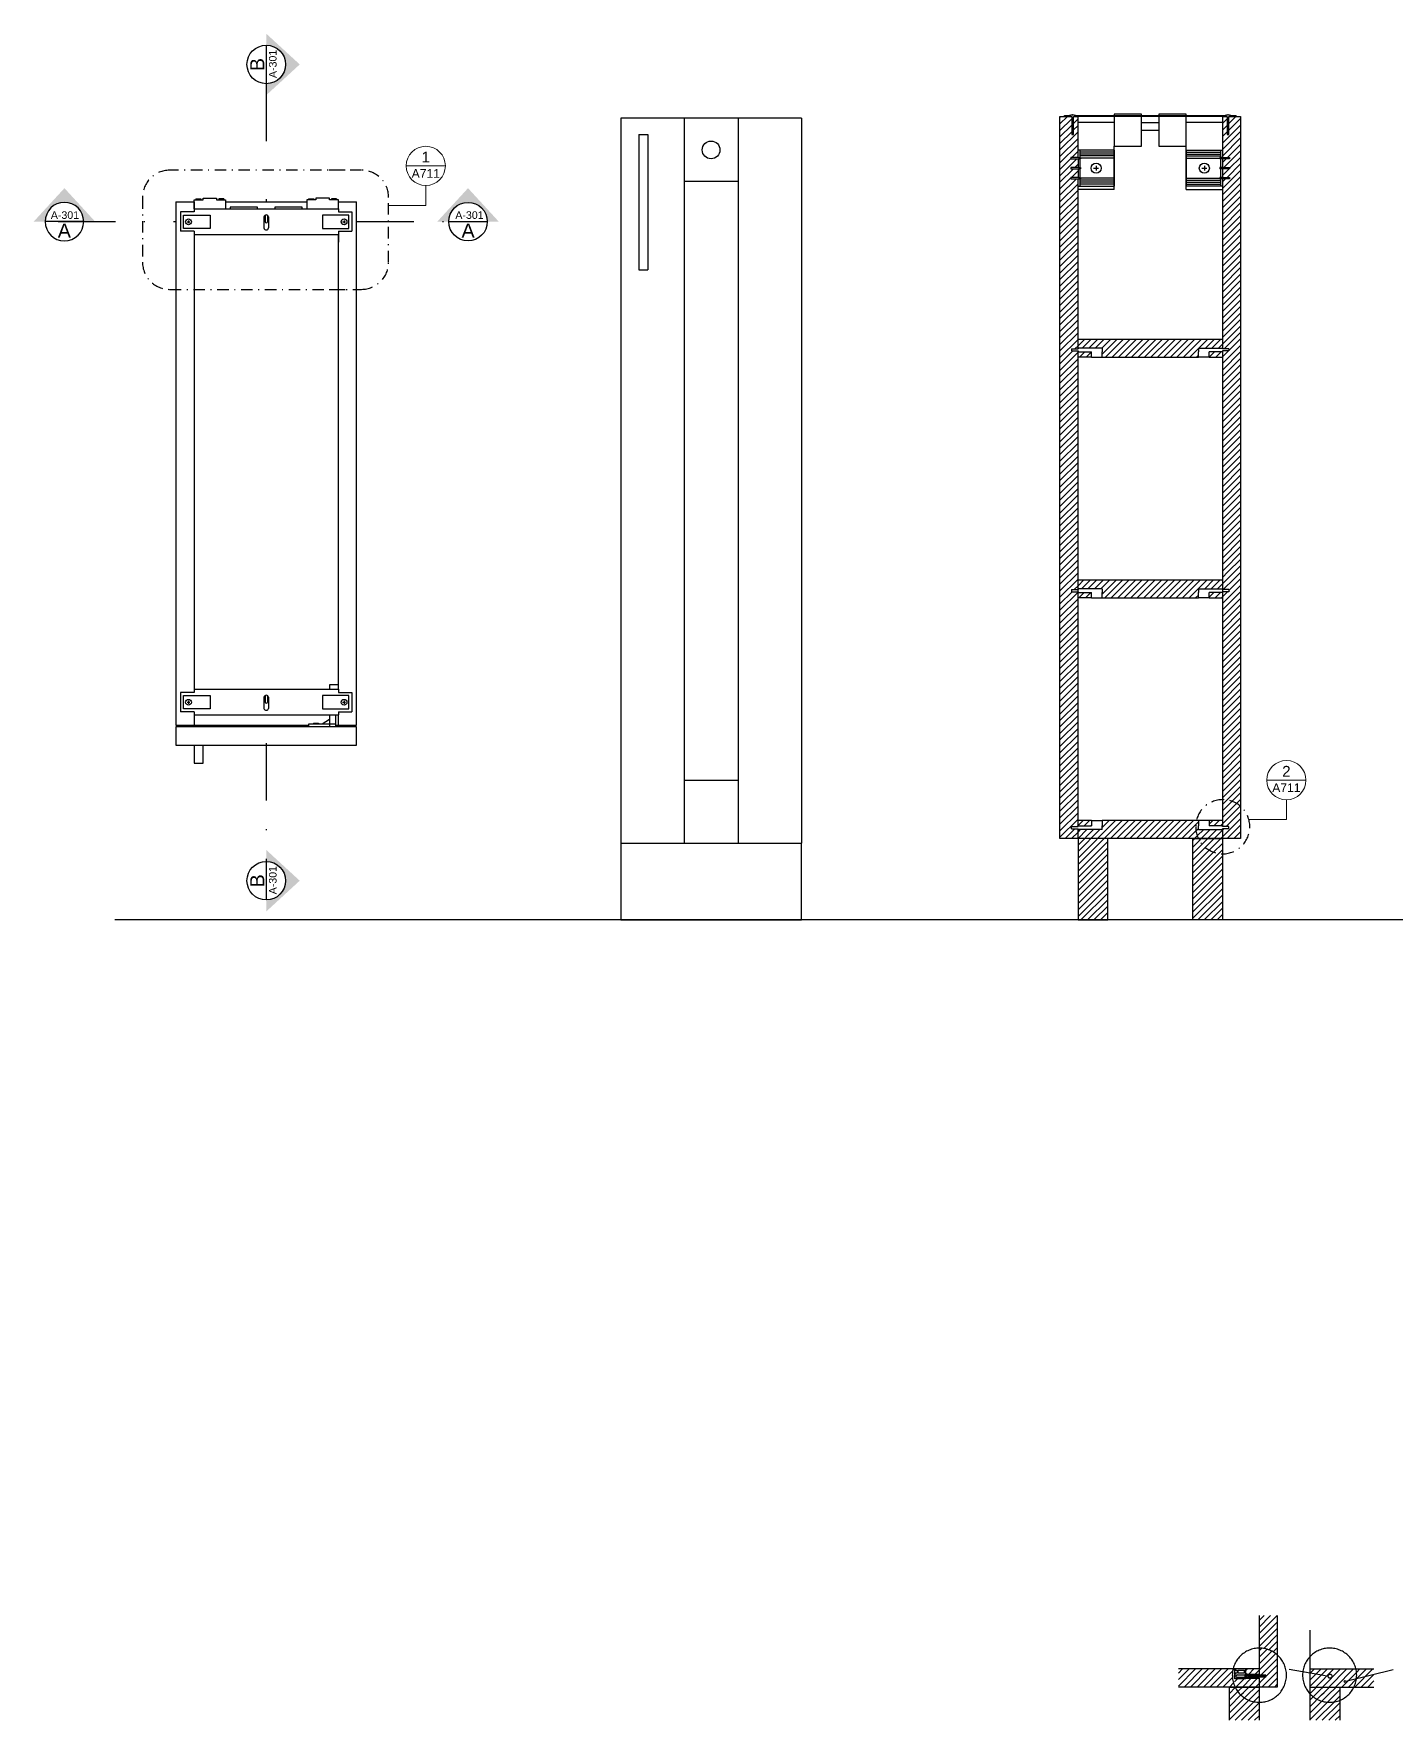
# Model space of a CAD drawing. Header units: millimetres. Extents: x 1976 to 2726, y 1215 to 1515.
# Drawn here: x 1976.3 to 2127.1, y 1224.2 to 1411.1 of the extents above; entities that cross this region are included whole.
import ezdxf
from ezdxf.enums import TextEntityAlignment as Align

# ---------------------------------------------------------------- set-up
doc = ezdxf.new("R2010")
doc.units = ezdxf.units.MM
doc.linetypes.add('CENTERX2', pattern=[4, 2.5, -0.5, 0.5, -0.5])
doc.linetypes.add('TRATTOPUNTO', pattern=[25.4, 12.7, -6.35, 0, -6.35])
doc.layers.add('A-ANNO-SYMB', color=3, linetype='Continuous', lineweight=15)
for name, color, linetype in [('FINESTRE', 4, 'Continuous'), ('G-ANNO-LOGO', 3, 'Continuous'), ('linee sezionate', 4, 'Continuous'), ('prospetti', 2, 'Continuous'), ('simboli', 6, 'Continuous'), ('simboli tratteggiati', 1, 'Continuous'), ('viti', 5, 'Continuous')]:
    doc.layers.add(name, color=color, linetype=linetype)
doc.styles.add('ARIAL', font='arial.ttf')
doc.styles.get("Standard").update_dxf_attribs({"font": 'arial.ttf'})
pattern_1 = [(45, (4.06556, 51.33534), (-0.35921024, 0.35921024), [])]
pattern_2 = [(45, (0, 51.33534), (-0.35921024, 0.35921024), [])]

# ---------------------------------------------------------------- blocks, each defined once
blk = doc.blocks.new('section plan')
h = blk.add_hatch(color=256)
h.dxf.hatch_style = 1
h.paths.add_polyline_path([(56.9, 0.3), (46.3, 0.3, -1), (10.7, 0.3), (0.1, 0.3), (28.5, -30.6)])
blk.add_line((46.3, 0.3), (10.7, 0.3))
blk.add_circle((28.5, 0.3), 17.8)
at = {"style": 'ARIAL'}
for tag, height, p in [('A', 13, (28.4, 8.6)), ('A-301', 7, (29, -5.7))]:
    blk.add_attdef(tag, text='', height=height, dxfattribs=at).set_placement(p, align=Align.MIDDLE_CENTER)
blk = doc.blocks.new('DETAGLI')
at = {"layer": 'A-ANNO-SYMB', "linetype": 'Continuous'}
blk.add_line((486.66, 356.17), (504.76, 356.17), dxfattribs=at)
blk.add_circle((495.71, 356.17), 9.05, dxfattribs=at)
for tag, p in [('TAVOLA', (495.71, 362.76)), ('SEZIONE', (495.71, 354.67))]:
    blk.add_attdef(tag, text='', height=5, dxfattribs=at).set_placement(p, align=Align.TOP_CENTER)

msp = doc.modelspace()

# ---------------------------------------------------------------- hatches: boundary and pattern name
at = {"layer": 'G-ANNO-LOGO'}
h = msp.add_hatch(dxfattribs=at)
h.set_pattern_fill('ANSI31', color=256, scale=0.16)
h.paths.add_polyline_path([(2092.02, 1349.23), (2091.3, 1349.23), (2091.3, 1349.47), (2092.02, 1349.47), (2092.02, 1375.9), (2091.3, 1375.9), (2091.3, 1376.14), (2092.02, 1376.14), (2092.02, 1394.98), (2091.23, 1394.98), (2091.23, 1395.14), (2092.02, 1395.14), (2092.02, 1396.08), (2091.23, 1396.08), (2091.23, 1396.24), (2092.02, 1396.24), (2092.02, 1397.19), (2091.23, 1397.19), (2091.23, 1397.35), (2092.02, 1397.35), (2092.02, 1401.88), (2091.52, 1401.88), (2091.52, 1401.83), (2091.52, 1399.9), (2091.32, 1399.9), (2091.32, 1401.88), (2091.08, 1401.88), (2090.52, 1401.88), (2090.02, 1401.88), (2090.02, 1321.88), (2092.02, 1321.88), (2092.02, 1321.88), (2092.02, 1322.87), (2092.02, 1322.87), (2092.02, 1322.96), (2091.3, 1322.96), (2091.3, 1323.2), (2092.02, 1323.2), (2092.02, 1323.29)])
h = msp.add_hatch(dxfattribs=at)
h.set_pattern_fill('ANSI31', color=256, scale=0.16)
h.paths.add_polyline_path([(2108.02, 1320.19, -0.284704), (2105.36, 1321.88), (2104.74, 1321.88), (2104.74, 1312.87), (2108.02, 1312.87)])
h.paths.add_polyline_path([(2095.31, 1321.88), (2092.02, 1321.88), (2092.02, 1312.86), (2095.31, 1312.86)])
h.paths.add_polyline_path([(2105.06, 1323.19, -0.058262), (2105.14, 1323.88), (2094.68, 1323.88), (2094.68, 1323.73), (2094.68, 1323.29), (2094.68, 1322.87), (2093.5, 1322.87), (2092.02, 1322.87), (2092.02, 1321.88), (2095.31, 1321.88), (2105.36, 1321.88, -0.113244)])
h.paths.add_polyline_path([(2108.02, 1322.87), (2106.55, 1322.87), (2105.36, 1322.87), (2105.36, 1323.29), (2105.36, 1323.73), (2105.36, 1323.88), (2105.14, 1323.88, 0.058262), (2105.06, 1323.19, 0.113262), (2105.36, 1321.88), (2108.02, 1321.88)])
h.paths.add_polyline_path([(2110.02, 1325.45, 0.183739), (2108.02, 1326.19), (2108.02, 1323.29), (2108.02, 1323.2), (2108.74, 1323.2), (2108.74, 1322.96), (2108.02, 1322.96), (2108.02, 1322.87), (2108.02, 1321.88), (2110.02, 1321.88)])
h.paths.add_polyline_path([(2108.02, 1323.88), (2106.55, 1323.88), (2106.55, 1323.29), (2108.02, 1323.29)], flags=17)
h.paths.add_polyline_path([(2093.5, 1323.88), (2092.02, 1323.88), (2092.02, 1323.29), (2093.5, 1323.29)])
h.paths.add_polyline_path([(2110.02, 1349.86), (2109.67, 1349.86, -0.066377), (2109.77, 1349.07, -0.293303), (2108.02, 1346.35), (2108.02, 1326.19, -0.183739), (2110.02, 1325.45)])
h.paths.add_polyline_path([(2109.77, 1349.07, 0.293286), (2108.02, 1351.8), (2108.02, 1349.47), (2108.74, 1349.47), (2108.74, 1349.23), (2108.02, 1349.23), (2108.02, 1346.35, 0.293303)])
h.paths.add_polyline_path([(2108.02, 1349.14), (2106.55, 1349.14), (2106.55, 1348.55), (2108.02, 1348.55)], flags=17)
h.paths.add_polyline_path([(2108.02, 1350.55), (2104.16, 1350.55, 0.129274), (2103.77, 1349.07, 0.043951), (2103.82, 1348.55), (2105.36, 1348.55), (2105.36, 1348.71), (2105.36, 1349.14), (2105.36, 1349.56), (2106.55, 1349.56), (2108.02, 1349.56)])
h.paths.add_polyline_path([(2110.02, 1391.54), (2108.02, 1391.54), (2108.02, 1376.14), (2108.74, 1376.14), (2108.74, 1375.9), (2108.02, 1375.9), (2108.02, 1351.8, -0.222576), (2109.67, 1349.86), (2110.02, 1349.86)])
h.paths.add_polyline_path([(2110.02, 1401.88), (2108.74, 1401.88), (2108.74, 1401.83), (2108.74, 1399.9), (2108.54, 1399.9), (2108.54, 1401.88), (2108.31, 1401.88), (2108.02, 1401.88), (2108.02, 1397.35), (2108.82, 1397.35), (2108.82, 1397.19), (2108.02, 1397.19), (2108.02, 1396.24), (2108.82, 1396.24), (2108.82, 1396.08), (2108.02, 1396.08), (2108.02, 1395.14), (2108.82, 1395.14), (2108.82, 1394.98), (2108.02, 1394.98), (2108.02, 1391.54), (2110.02, 1391.54)])
h.paths.add_polyline_path([(2104.16, 1350.55), (2092.02, 1350.55), (2092.02, 1349.56), (2093.5, 1349.56), (2094.68, 1349.56), (2094.68, 1349.14), (2094.68, 1348.71), (2094.68, 1348.55), (2103.82, 1348.55, -0.043951), (2103.77, 1349.07, -0.129274)])
h.paths.add_polyline_path([(2093.5, 1349.14), (2092.02, 1349.14), (2092.02, 1348.55), (2093.5, 1348.55)], flags=17)
h.paths.add_polyline_path([(2105.36, 1376.23), (2106.55, 1376.23), (2108.02, 1376.23), (2108.02, 1377.22), (2092.02, 1377.22), (2092.02, 1376.23), (2093.5, 1376.23), (2094.68, 1376.23), (2094.68, 1375.81), (2094.68, 1375.37), (2094.68, 1375.22), (2105.36, 1375.22), (2105.36, 1375.37), (2105.36, 1375.81)])
h.paths.add_polyline_path([(2108.02, 1375.81), (2106.55, 1375.81), (2106.55, 1375.22), (2108.02, 1375.22)])
h.paths.add_polyline_path([(2093.5, 1375.81), (2092.02, 1375.81), (2092.02, 1375.22), (2093.5, 1375.22)])
h = msp.add_hatch(dxfattribs=at)
h.set_pattern_fill('ANSI31', color=256, scale=0.16)
h.paths.add_polyline_path([(2108.02, 1321.88), (2105.36, 1321.88, 0.284704), (2108.02, 1320.19)])
h = msp.add_hatch(dxfattribs=at)
h.set_pattern_fill('ANSI31', color=256, scale=0.16)
h.set_pattern_definition(pattern_2)
h.paths.add_polyline_path([(2114.09, 1235.78), (2112.09, 1235.78), (2112.09, 1232.18, -0.183676), (2114.09, 1231.44)])
h = msp.add_hatch(dxfattribs=at)
h.set_pattern_fill('ANSI31', color=256, scale=0.16)
h.set_pattern_definition(pattern_1)
h.paths.add_polyline_path([(2114.09, 1231.44, 0.180968), (2112.12, 1232.18, 0.002621), (2112.09, 1232.18), (2112.09, 1229.3), (2112.09, 1229.28), (2112.09, 1229.19), (2112.83, 1229.19), (2112.83, 1228.95), (2112.09, 1228.95), (2112.09, 1228.86), (2112.09, 1228.84), (2112.09, 1227.87), (2114.09, 1227.87)])
h.paths.add_polyline_path([(2112.09, 1228.84), (2110.63, 1228.84), (2110.63, 1228.8), (2110.63, 1228.78), (2109.43, 1228.78), (2109.41, 1228.78), (2109.41, 1229.87), (2109.2, 1229.87, 0.058262), (2109.12, 1229.18, 0.113262), (2109.42, 1227.87), (2112.09, 1227.87)])
h.paths.add_polyline_path([(2112.09, 1229.87), (2110.63, 1229.87), (2110.63, 1229.3), (2110.77, 1229.3), (2112.09, 1229.3)], flags=17)
edge = h.paths.add_edge_path()
edge.add_line((2103.16, 1229.87), (2103.16, 1227.87))
edge.add_line((2103.16, 1227.87), (2109.42, 1227.87))
edge.add_arc((2112.12, 1229.18), 3, 180, 205.8435, ccw=False)
edge.add_arc((2112.12, 1229.18), 3, 166.6624, 180, ccw=False)
edge.add_line((2109.2, 1229.87), (2103.16, 1229.87))
h = msp.add_hatch(dxfattribs=at)
h.set_pattern_fill('ANSI31', color=256, scale=0.16)
h.set_pattern_definition(pattern_2)
h.paths.add_polyline_path([(2122.9, 1229.18, 0.058262), (2122.82, 1229.87), (2117.75, 1229.87), (2117.75, 1227.87), (2122.6, 1227.87, 0.113262)])
h.paths.add_polyline_path([(2120.16, 1229.07, -1), (2119.74, 1229.07, -1)], flags=16)
h.paths.add_polyline_path([(2121.53, 1228.48, -1), (2121.74, 1228.48, -1)], flags=16)
h = msp.add_hatch(dxfattribs=at)
h.set_pattern_fill('ANSI31', color=256, scale=0.16)
h.set_pattern_definition(pattern_2)
edge = h.paths.add_edge_path()
edge.add_line((2124.81, 1227.87), (2124.81, 1229.87))
edge.add_line((2124.81, 1229.87), (2122.82, 1229.87))
edge.add_arc((2119.9, 1229.18), 3, 0, 13.3376, ccw=False)
edge.add_arc((2119.9, 1229.18), 3, -25.8476, 0, ccw=False)
edge.add_line((2122.6, 1227.87), (2124.81, 1227.87))
h = msp.add_hatch(dxfattribs=at)
h.set_pattern_fill('ANSI31', color=256, scale=0.16)
h.set_pattern_definition(pattern_1)
h.paths.add_polyline_path([(2112.09, 1227.87), (2109.42, 1227.87, 0.284704), (2112.09, 1226.18)])
edge = h.paths.add_edge_path()
edge.add_line((2108.81, 1224.19), (2112.09, 1224.19))
edge.add_line((2112.09, 1224.19), (2112.09, 1226.18))
edge.add_arc((2112.12, 1229.18), 3, 205.8476, 269.415, ccw=False)
edge.add_line((2109.42, 1227.87), (2108.81, 1227.87))
edge.add_line((2108.81, 1227.87), (2108.81, 1224.19))
h = msp.add_hatch(dxfattribs=at)
h.set_pattern_fill('ANSI31', color=256, scale=0.16)
h.set_pattern_definition([(45, (13.0049, 51.33534), (-0.35921024, 0.35921024), [])])
h.paths.add_polyline_path([(2121.03, 1227.87), (2118.36, 1227.87, 0.284704), (2121.03, 1226.18)])
edge = h.paths.add_edge_path()
edge.add_line((2117.75, 1224.19), (2121.03, 1224.19))
edge.add_line((2121.03, 1224.19), (2121.03, 1226.18))
edge.add_arc((2121.06, 1229.18), 3, 205.8476, 269.415, ccw=False)
edge.add_line((2118.36, 1227.87), (2117.75, 1227.87))
edge.add_line((2117.75, 1227.87), (2117.75, 1224.19))

# ---------------------------------------------------------------- linework, layer by layer
for p, q in [((1994.07, 1392.44), (1994.07, 1391.44)), ((2010.07, 1391.65), (2010.07, 1392.44)), ((2010.07, 1334.44), (2010.07, 1335.3))]:
    msp.add_line(p, q)
at = {"layer": 'A-ANNO-SYMB'}
for p, q in [((2019.75, 1394.23), (2019.75, 1392.03)), ((2019.75, 1392.03), (2015.63, 1392.03)), ((2115.11, 1326.18), (2115.11, 1323.98)), ((2115.11, 1323.98), (2111, 1323.98)), ((2109.43, 1228.78), (2109.41, 1228.78))]:
    msp.add_line(p, q, dxfattribs=at)
at = {"layer": 'FINESTRE'}
for p, q in [((2092.02, 1397.19), (2092.02, 1396.24)), ((2092.02, 1396.08), (2092.02, 1395.14)), ((2108.02, 1397.19), (2108.02, 1396.24)), ((2108.02, 1396.08), (2108.02, 1395.14)), ((2109.41, 1228.78), (2109.41, 1229.87)), ((2110.63, 1229.3), (2110.63, 1229.87)), ((2117.75, 1229.87), (2124.81, 1229.87)), ((2110.63, 1228.78), (2109.43, 1228.78)), ((2110.77, 1229.3), (2110.63, 1229.3)), ((2110.63, 1228.84), (2112.09, 1228.84)), ((2110.63, 1228.84), (2110.63, 1228.8)), ((2110.63, 1228.8), (2110.63, 1228.78)), ((2110.77, 1229.3), (2112.09, 1229.3)), ((2112.83, 1229.19), (2112.09, 1229.19)), ((2112.83, 1228.95), (2112.09, 1228.95)), ((2112.83, 1228.95), (2112.83, 1229.19)), ((2117.75, 1227.87), (2124.81, 1227.87))]:
    msp.add_line(p, q, dxfattribs=at)
for points in [[(2092.02, 1321.88), (2092.02, 1312.86), (2095.31, 1312.86), (2095.31, 1321.88)], [(2108.02, 1321.88), (2108.02, 1312.87), (2104.74, 1312.87), (2104.74, 1321.88)]]:
    msp.add_lwpolyline(points, close=True, dxfattribs=at)
for points in [[(2108.81, 1224.19), (2108.81, 1227.87), (2112.09, 1227.87), (2112.09, 1224.19)], [(2117.75, 1224.19), (2117.75, 1227.87), (2121.03, 1227.87), (2121.03, 1224.19)]]:
    msp.add_lwpolyline(points, dxfattribs=at)
for centre, radius in [((2119.95, 1229.07), 0.23), ((2121.63, 1228.48), 0.12)]:
    msp.add_circle(centre, radius, dxfattribs=at)
at = {"layer": 'linee sezionate'}
for p, q in [((2090.02, 1401.88), (2091.32, 1401.88)), ((2090.02, 1321.88), (2090.02, 1401.88)), ((2091.52, 1401.88), (2092.02, 1401.88)), ((2092.02, 1397.35), (2092.02, 1401.88)), ((2108.02, 1401.88), (2108.02, 1397.35)), ((2108.02, 1401.88), (2108.54, 1401.88)), ((2108.74, 1401.88), (2110.02, 1401.88)), ((2110.02, 1401.88), (2110.02, 1321.88)), ((2092.02, 1376.14), (2092.02, 1394.98)), ((2108.02, 1394.98), (2108.02, 1376.14)), ((2092.02, 1377.22), (2108.02, 1377.22)), ((2092.02, 1323.29), (2092.02, 1375.9)), ((2108.02, 1375.9), (2108.02, 1323.29)), ((2093.5, 1375.22), (2092.02, 1375.22)), ((2094.68, 1375.22), (2105.36, 1375.22)), ((2106.55, 1375.22), (2108.02, 1375.22)), ((2092.02, 1350.55), (2108.02, 1350.55)), ((2093.5, 1348.55), (2092.02, 1348.55)), ((2094.68, 1348.55), (2105.36, 1348.55)), ((2106.55, 1348.55), (2108.02, 1348.55)), ((2093.5, 1323.88), (2092.02, 1323.88)), ((2105.36, 1323.88), (2094.68, 1323.88)), ((2108.02, 1323.88), (2106.55, 1323.88)), ((2110.02, 1321.88), (2090.02, 1321.88)), ((2092.02, 1321.88), (2092.02, 1322.87)), ((2108.02, 1322.87), (2108.02, 1321.88)), ((2112.09, 1235.78), (2112.09, 1229.3)), ((2114.09, 1235.78), (2114.09, 1227.87)), ((2109.41, 1229.87), (2103.16, 1229.87)), ((2112.09, 1229.87), (2110.63, 1229.87)), ((2117.75, 1227.87), (2117.75, 1229.87)), ((2114.09, 1227.87), (2103.16, 1227.87)), ((2112.09, 1228.84), (2112.09, 1227.87))]:
    msp.add_line(p, q, dxfattribs=at)
at = {"layer": 'prospetti'}
for p, q in [((2061.37, 1401.68), (2041.37, 1401.68)), ((2041.37, 1401.68), (2041.37, 1321.35)), ((2048.37, 1401.7), (2048.37, 1321.35)), ((2054.37, 1401.68), (2054.37, 1321.35)), ((2061.37, 1401.68), (2061.37, 1321.35)), ((2043.37, 1399.88), (2044.37, 1399.88)), ((2043.37, 1399.88), (2043.37, 1384.88)), ((2044.37, 1399.88), (2044.37, 1384.88)), ((2099.07, 1400.35), (2100.98, 1400.35)), ((2096.02, 1393.81), (2096.02, 1398.58)), ((2104.02, 1393.81), (2104.02, 1398.58)), ((2054.37, 1394.68), (2048.37, 1394.68)), ((1992.07, 1392.44), (1992.07, 1334.44)), ((1992.07, 1392.44), (1994.07, 1392.44)), ((1997.57, 1392.44), (2006.57, 1392.44)), ((2010.07, 1392.44), (2012.07, 1392.44)), ((2012.07, 1334.44), (2012.07, 1392.44)), ((2096.02, 1393.81), (2092.02, 1393.81)), ((2104.02, 1393.81), (2108.02, 1393.81)), ((1994.07, 1388.82), (1994.07, 1338.42)), ((2010.07, 1338.42), (2010.07, 1388.82)), ((2010.07, 1388.82), (2010.07, 1387.94)), ((2043.37, 1384.88), (2044.37, 1384.88)), ((1992.07, 1334.44), (2006.77, 1334.44)), ((2012.07, 1334.24), (1992.07, 1334.24)), ((1992.07, 1334.24), (1992.07, 1332.24)), ((1994.07, 1335.6), (1994.07, 1334.44)), ((2009.77, 1334.44), (2012.07, 1334.44)), ((2010.07, 1334.44), (2010.07, 1335.6)), ((2012.07, 1332.24), (2012.07, 1334.24)), ((1992.07, 1332.24), (2012.07, 1332.24)), ((1994.07, 1332.24), (1994.07, 1330.24)), ((1995.07, 1330.24), (1995.07, 1332.24)), ((1994.07, 1330.24), (1995.07, 1330.24)), ((2048.37, 1328.35), (2054.37, 1328.35)), ((2041.37, 1321.35), (2061.37, 1321.35)), ((2041.37, 1321.35), (2041.37, 1312.86)), ((2061.37, 1312.86), (2061.37, 1321.35)), ((2041.37, 1313.35), (2041.37, 1313.35)), ((2041.37, 1312.86), (2061.37, 1312.86)), ((2117.75, 1229.87), (2117.75, 1234.16)), ((2109.43, 1229.87), (2109.41, 1229.87)), ((2110.63, 1229.87), (2110.61, 1229.87)), ((2112.09, 1229.28), (2112.09, 1229.3)), ((2112.09, 1228.84), (2112.09, 1228.86))]:
    msp.add_line(p, q, dxfattribs=at)
msp.add_circle((2051.36, 1398.18), 0.985, dxfattribs=at)
at = {"layer": 'simboli tratteggiati', "linetype": 'TRATTOPUNTO', "ltscale": 0.5}
for p, q in [((2002.07, 1405.51), (2002.07, 1392.44)), ((1979, 1390.23), (1992.07, 1390.23)), ((2012.07, 1390.24), (2025.17, 1390.24)), ((2002.07, 1332.44), (2002.07, 1319.34)), ((2119.46, 1229.1), (2115.43, 1229.8)), ((2121.86, 1228.56), (2126.96, 1229.8))]:
    msp.add_line(p, q, dxfattribs=at)
at = {"layer": 'simboli tratteggiati', "linetype": 'TRATTOPUNTO', "ltscale": 0.1}
for points in [[(2010.83, 1395.93), (1991.36, 1395.93, 0.414214), (1988.36, 1392.93), (1988.36, 1385.73, 0.414214), (1991.36, 1382.73), (2010.83, 1382.73)], [(2009.03, 1382.73), (2012.63, 1382.73, 0.414214), (2015.63, 1385.73), (2015.63, 1392.93, 0.414214), (2012.63, 1395.93), (2009.03, 1395.93)], [(2105.06, 1323.19, -0.414214), (2108.06, 1326.19)], [(2111.06, 1323.19, 0.414214), (2108.06, 1326.19)], [(2108.06, 1320.19, -0.414214), (2105.06, 1323.19)], [(2108.06, 1320.19, 0.414214), (2111.06, 1323.19)]]:
    msp.add_lwpolyline(points, format="xyb", dxfattribs=at)
at = {"layer": 'simboli tratteggiati', "linetype": 'TRATTOPUNTO', "ltscale": 0.5}
msp.add_lwpolyline([(2108.69, 1362.18), (2108.65, 1362.18)], dxfattribs=at)
for points in [[(2109.12, 1229.18, -0.414214), (2112.12, 1232.18)], [(2115.12, 1229.18, 0.414214), (2112.12, 1232.18)], [(2116.9, 1229.18, -0.414214), (2119.9, 1232.18)], [(2122.9, 1229.18, 0.414214), (2119.9, 1232.18)], [(2112.12, 1226.18, -0.414214), (2109.12, 1229.18)], [(2112.12, 1226.18, 0.414214), (2115.12, 1229.18)], [(2119.9, 1226.18, -0.414214), (2116.9, 1229.18)], [(2119.9, 1226.18, 0.414214), (2122.9, 1229.18)]]:
    msp.add_lwpolyline(points, format="xyb", dxfattribs=at)
at = {"layer": 'viti'}
for p, q in [((2090.52, 1401.98), (2091.1, 1401.98)), ((2090.52, 1401.88), (2090.52, 1401.98)), ((2090.52, 1401.88), (2090.52, 1401.97)), ((2091.09, 1401.88), (2090.52, 1401.88)), ((2091.32, 1401.88), (2091.08, 1401.88)), ((2091.09, 1401.88), (2091.09, 1401.98)), ((2091.32, 1401.83), (2091.32, 1401.88)), ((2091.32, 1401.83), (2091.32, 1399.9)), ((2091.55, 1401.88), (2091.52, 1401.88)), ((2091.73, 1401.88), (2091.52, 1401.88)), ((2091.52, 1401.83), (2091.52, 1401.88)), ((2091.52, 1399.9), (2091.52, 1401.83)), ((2091.73, 1401.98), (2091.73, 1401.88)), ((2091.73, 1401.98), (2091.73, 1401.88)), ((2091.73, 1401.98), (2108.03, 1401.98)), ((2099.07, 1401.88), (2092.02, 1401.88)), ((2096.02, 1402.13), (2096.02, 1401.98)), ((2099.07, 1402.13), (2096.02, 1402.13)), ((2096.02, 1401.88), (2096.02, 1398.58)), ((2099.07, 1401.98), (2099.07, 1402.13)), ((2099.07, 1398.58), (2099.07, 1401.88)), ((2108.54, 1401.88), (2099.07, 1401.88)), ((2100.98, 1402.13), (2100.98, 1401.98)), ((2104.02, 1402.13), (2100.98, 1402.13)), ((2100.98, 1401.88), (2100.98, 1398.58)), ((2104.02, 1401.98), (2104.02, 1402.13)), ((2104.02, 1398.58), (2104.02, 1401.88)), ((2108.03, 1401.98), (2108.33, 1401.98)), ((2108.54, 1401.88), (2108.31, 1401.88)), ((2108.32, 1401.98), (2108.32, 1401.88)), ((2108.32, 1401.98), (2108.32, 1401.88)), ((2108.54, 1401.83), (2108.54, 1401.88)), ((2108.54, 1401.83), (2108.54, 1399.9)), ((2109.53, 1401.88), (2108.74, 1401.88)), ((2108.77, 1401.88), (2108.74, 1401.88)), ((2108.97, 1401.88), (2108.74, 1401.88)), ((2108.74, 1401.83), (2108.74, 1401.88)), ((2108.74, 1399.9), (2108.74, 1401.83)), ((2108.96, 1401.88), (2108.96, 1401.98)), ((2108.96, 1401.98), (2109.18, 1401.98)), ((2109.18, 1401.98), (2109.53, 1401.98)), ((2109.53, 1401.88), (2109.53, 1401.98)), ((2091.32, 1399.9), (2091.52, 1399.9)), ((2091.35, 1399.9), (2091.48, 1399.9)), ((2096.02, 1401.21), (2092.02, 1401.21)), ((2099.07, 1401.21), (2100.98, 1401.21)), ((2108.02, 1401.21), (2104.02, 1401.21)), ((2108.54, 1399.9), (2108.74, 1399.9)), ((2108.58, 1399.9), (2108.71, 1399.9)), ((2096.02, 1398.16), (2092.02, 1398.16)), ((2092.22, 1398.16), (2092.22, 1397.41)), ((2092.22, 1398.16), (2092.22, 1397.35)), ((2096.02, 1397.94), (2092.22, 1397.94)), ((2092.32, 1398.16), (2092.32, 1398.16)), ((2096.02, 1398.58), (2099.07, 1398.58)), ((2096.02, 1398.16), (2096.02, 1394.16)), ((2100.98, 1398.58), (2104.02, 1398.58)), ((2104.02, 1398.16), (2108.02, 1398.16)), ((2104.02, 1398.16), (2104.02, 1394.16)), ((2104.02, 1397.94), (2107.82, 1397.94)), ((2107.82, 1398.16), (2107.82, 1397.35)), ((2108.02, 1398.16), (2108.02, 1398.16)), ((2092.09, 1397.35), (2091.23, 1397.35)), ((2091.23, 1397.19), (2092.09, 1397.19)), ((2092.09, 1396.24), (2091.23, 1396.24)), ((2091.23, 1396.08), (2092.09, 1396.08)), ((2092.09, 1397.35), (2092.29, 1397.35)), ((2092.09, 1397.19), (2092.29, 1397.19)), ((2092.09, 1396.24), (2092.22, 1396.24)), ((2092.09, 1396.24), (2092.29, 1396.24)), ((2092.09, 1396.08), (2092.22, 1396.08)), ((2092.09, 1396.08), (2092.29, 1396.08)), ((2096.02, 1397.72), (2092.22, 1397.72)), ((2096.02, 1397.51), (2092.22, 1397.51)), ((2092.22, 1397.19), (2092.22, 1396.24)), ((2092.22, 1396.08), (2092.22, 1395.14)), ((2096.02, 1397.27), (2092.29, 1397.27)), ((2104.02, 1397.72), (2107.82, 1397.72)), ((2104.02, 1397.51), (2107.82, 1397.51)), ((2104.02, 1397.27), (2107.75, 1397.27)), ((2107.96, 1397.35), (2107.75, 1397.35)), ((2107.96, 1397.19), (2107.75, 1397.19)), ((2107.96, 1396.24), (2107.75, 1396.24)), ((2107.96, 1396.08), (2107.75, 1396.08)), ((2107.82, 1397.19), (2107.82, 1396.24)), ((2107.96, 1396.24), (2107.82, 1396.24)), ((2107.82, 1396.08), (2107.82, 1395.14)), ((2107.96, 1396.08), (2107.82, 1396.08)), ((2107.96, 1397.35), (2108.82, 1397.35)), ((2108.82, 1397.19), (2107.96, 1397.19)), ((2107.96, 1396.24), (2108.82, 1396.24)), ((2108.82, 1396.08), (2107.96, 1396.08)), ((2092.09, 1395.14), (2091.23, 1395.14)), ((2091.23, 1394.98), (2092.09, 1394.98)), ((2092.02, 1394.16), (2096.02, 1394.16)), ((2092.09, 1395.14), (2092.22, 1395.14)), ((2092.09, 1395.14), (2092.29, 1395.14)), ((2092.09, 1394.98), (2092.22, 1394.98)), ((2092.09, 1394.98), (2092.29, 1394.98)), ((2092.22, 1394.98), (2092.22, 1394.16)), ((2096.02, 1394.82), (2092.22, 1394.82)), ((2096.02, 1394.61), (2092.22, 1394.61)), ((2096.02, 1394.39), (2092.22, 1394.39)), ((2096.02, 1395.06), (2092.29, 1395.06)), ((2092.32, 1394.16), (2092.32, 1394.16)), ((2104.02, 1395.06), (2107.75, 1395.06)), ((2104.02, 1394.82), (2107.82, 1394.82)), ((2104.02, 1394.61), (2107.82, 1394.61)), ((2104.02, 1394.39), (2107.82, 1394.39)), ((2108.02, 1394.16), (2104.02, 1394.16)), ((2107.96, 1395.14), (2107.75, 1395.14)), ((2107.96, 1394.98), (2107.75, 1394.98)), ((2107.96, 1395.14), (2107.82, 1395.14)), ((2107.82, 1394.98), (2107.82, 1394.16)), ((2107.96, 1394.98), (2107.82, 1394.98)), ((2107.96, 1395.14), (2108.82, 1395.14)), ((2108.82, 1394.98), (2107.96, 1394.98)), ((2108.02, 1394.16), (2108.02, 1394.16)), ((1994.07, 1391.64), (1994.07, 1392.64)), ((1994.07, 1392.64), (1995.07, 1392.64)), ((1994.27, 1392.76), (1994.27, 1392.64)), ((1994.27, 1392.76), (1994.84, 1392.76)), ((1994.84, 1392.76), (1994.84, 1392.64)), ((1995.07, 1392.64), (1995.07, 1392.84)), ((1995.07, 1392.84), (1996.57, 1392.84)), ((1996.57, 1392.84), (1996.57, 1392.64)), ((1996.57, 1392.64), (1997.57, 1392.64)), ((1996.8, 1392.76), (1996.8, 1392.64)), ((1997.37, 1392.76), (1996.8, 1392.76)), ((1997.37, 1392.76), (1997.37, 1392.64)), ((1997.57, 1392.64), (1997.57, 1391.64)), ((2007.57, 1392.64), (2006.57, 1392.64)), ((2006.57, 1392.64), (2006.57, 1391.64)), ((2006.77, 1392.76), (2006.77, 1392.64)), ((2006.77, 1392.76), (2007.34, 1392.76)), ((2007.34, 1392.76), (2007.34, 1392.64)), ((2009.07, 1392.84), (2007.57, 1392.84)), ((2007.57, 1392.84), (2007.57, 1392.64)), ((2009.07, 1392.64), (2009.07, 1392.84)), ((2010.07, 1392.64), (2009.07, 1392.64)), ((2009.3, 1392.76), (2009.3, 1392.64)), ((2009.87, 1392.76), (2009.3, 1392.76)), ((2009.87, 1392.76), (2009.87, 1392.64)), ((2010.07, 1391.65), (2010.07, 1392.64)), ((1994.07, 1391.31), (1992.57, 1391.31)), ((1992.57, 1391.31), (1992.57, 1389.16)), ((1993.46, 1390.37), (1993.46, 1390.05)), ((1994.07, 1391.64), (1994.07, 1391.31)), ((1994.07, 1391.64), (2010.07, 1391.64)), ((2001.11, 1391.84), (1998.07, 1391.84)), ((1998.07, 1391.84), (1998.07, 1391.64)), ((2001.11, 1391.64), (2001.11, 1391.84)), ((2001.81, 1390.78), (2001.81, 1389.53)), ((2001.94, 1390.88), (2001.94, 1390.22)), ((2002.21, 1390.88), (2002.21, 1390.22)), ((2002.33, 1390.78), (2002.33, 1389.53)), ((2006.07, 1391.84), (2003.02, 1391.84)), ((2003.02, 1391.84), (2003.02, 1391.64)), ((2006.07, 1391.64), (2006.07, 1391.84)), ((2010.07, 1391.64), (2010.07, 1391.31)), ((2010.07, 1391.31), (2011.57, 1391.31)), ((2010.69, 1390.37), (2010.69, 1390.05)), ((2011.57, 1391.31), (2011.57, 1389.16)), ((1994.07, 1389.16), (1992.57, 1389.16)), ((1993.3, 1390.21), (1993.61, 1390.21)), ((1994.07, 1389.16), (1994.07, 1388.82)), ((1994.07, 1388.82), (2010.07, 1388.82)), ((2010.07, 1389.16), (2011.57, 1389.16)), ((2010.07, 1389.16), (2010.07, 1388.82)), ((2010.53, 1390.21), (2010.84, 1390.21)), ((2091.3, 1376.14), (2091.3, 1375.9)), ((2091.3, 1376.14), (2092.02, 1376.14)), ((2091.3, 1375.9), (2092.02, 1375.9)), ((2092.02, 1376.23), (2092.02, 1376.14)), ((2093.5, 1376.23), (2092.02, 1376.23)), ((2092.02, 1375.9), (2092.02, 1375.81)), ((2092.02, 1375.81), (2093.5, 1375.81)), ((2094.68, 1376.23), (2093.5, 1376.23)), ((2093.5, 1375.22), (2093.5, 1375.81)), ((2094.68, 1376.23), (2094.68, 1375.81)), ((2094.68, 1375.37), (2094.68, 1375.81)), ((2094.68, 1375.22), (2094.68, 1375.37)), ((2105.36, 1376.23), (2106.55, 1376.23)), ((2105.36, 1376.23), (2105.36, 1375.81)), ((2105.36, 1375.37), (2105.36, 1375.81)), ((2105.36, 1375.22), (2105.36, 1375.37)), ((2106.55, 1376.23), (2108.02, 1376.23)), ((2106.55, 1375.22), (2106.55, 1375.81)), ((2108.02, 1375.81), (2106.55, 1375.81)), ((2108.02, 1376.23), (2108.02, 1376.14)), ((2108.74, 1376.14), (2108.02, 1376.14)), ((2108.02, 1375.9), (2108.02, 1375.81)), ((2108.74, 1375.9), (2108.02, 1375.9)), ((2108.74, 1376.14), (2108.74, 1375.9)), ((2093.5, 1375.22), (2094.68, 1375.22)), ((2106.55, 1375.22), (2105.36, 1375.22)), ((2091.3, 1349.47), (2091.3, 1349.23)), ((2091.3, 1349.47), (2092.02, 1349.47)), ((2091.3, 1349.23), (2092.02, 1349.23)), ((2092.02, 1349.56), (2092.02, 1349.47)), ((2093.5, 1349.56), (2092.02, 1349.56)), ((2092.02, 1349.23), (2092.02, 1349.14)), ((2094.68, 1349.56), (2093.5, 1349.56)), ((2094.68, 1349.56), (2094.68, 1349.14)), ((2105.36, 1349.56), (2106.55, 1349.56)), ((2105.36, 1349.56), (2105.36, 1349.14)), ((2106.55, 1349.56), (2108.02, 1349.56)), ((2108.02, 1349.56), (2108.02, 1349.47)), ((2108.74, 1349.47), (2108.02, 1349.47)), ((2108.02, 1349.23), (2108.02, 1349.14)), ((2108.74, 1349.23), (2108.02, 1349.23)), ((2108.74, 1349.47), (2108.74, 1349.23)), ((2092.02, 1349.14), (2093.5, 1349.14)), ((2093.5, 1348.55), (2093.5, 1349.14)), ((2093.5, 1348.55), (2094.68, 1348.55)), ((2094.68, 1348.71), (2094.68, 1349.14)), ((2094.68, 1348.55), (2094.68, 1348.71)), ((2105.36, 1348.71), (2105.36, 1349.14)), ((2105.36, 1348.55), (2105.36, 1348.71)), ((2106.55, 1348.55), (2105.36, 1348.55)), ((2106.55, 1348.55), (2106.55, 1349.14)), ((2108.02, 1349.14), (2106.55, 1349.14)), ((1994.07, 1338.08), (1992.57, 1338.08)), ((1992.57, 1338.08), (1992.57, 1335.93)), ((1994.07, 1338.42), (1994.07, 1338.08)), ((1994.07, 1338.42), (2010.07, 1338.42)), ((2010.07, 1338.92), (2009.07, 1338.92)), ((2009.07, 1338.92), (2009.07, 1338.42)), ((2010.07, 1338.42), (2010.07, 1338.92)), ((2010.07, 1338.42), (2010.07, 1338.08)), ((2010.07, 1338.08), (2011.57, 1338.08)), ((2011.57, 1338.08), (2011.57, 1335.93)), ((1993.3, 1336.98), (1993.61, 1336.98)), ((1993.46, 1337.14), (1993.46, 1336.82)), ((2001.81, 1337.55), (2001.81, 1336.3)), ((2001.94, 1337.65), (2001.94, 1336.99)), ((2002.21, 1337.65), (2002.21, 1336.99)), ((2002.33, 1337.55), (2002.33, 1336.3)), ((2010.53, 1336.98), (2010.84, 1336.98)), ((2010.69, 1337.14), (2010.69, 1336.82)), ((1994.07, 1335.93), (1992.57, 1335.93)), ((1994.07, 1335.93), (1994.07, 1335.6)), ((1994.07, 1335.6), (2010.07, 1335.6)), ((2009.77, 1334.54), (2006.77, 1334.54)), ((2006.77, 1334.54), (2006.77, 1334.24)), ((2007.29, 1334.66), (2007.29, 1334.54)), ((2007.29, 1334.66), (2007.86, 1334.66)), ((2007.86, 1334.66), (2007.86, 1334.54)), ((2009.07, 1335.06), (2008.27, 1334.54)), ((2009.07, 1335.6), (2009.07, 1334.24)), ((2009.77, 1334.24), (2009.77, 1335.6)), ((2010.07, 1335.93), (2011.57, 1335.93)), ((2010.07, 1335.93), (2010.07, 1335.6)), ((2091.3, 1322.96), (2091.3, 1323.2)), ((2091.3, 1323.2), (2092.02, 1323.2)), ((2092.02, 1323.2), (2092.02, 1323.29)), ((2092.02, 1323.29), (2093.5, 1323.29)), ((2093.5, 1323.88), (2093.5, 1323.29)), ((2093.5, 1323.88), (2094.68, 1323.88)), ((2094.68, 1323.88), (2094.68, 1323.73)), ((2094.68, 1323.73), (2094.68, 1323.29)), ((2094.68, 1322.87), (2094.68, 1323.29)), ((2105.36, 1323.88), (2105.36, 1323.73)), ((2106.55, 1323.88), (2105.36, 1323.88)), ((2105.36, 1323.73), (2105.36, 1323.29)), ((2105.36, 1322.87), (2105.36, 1323.29)), ((2106.55, 1323.88), (2106.55, 1323.29)), ((2108.02, 1323.29), (2106.55, 1323.29)), ((2108.02, 1323.2), (2108.02, 1323.29)), ((2108.74, 1323.2), (2108.02, 1323.2)), ((2108.74, 1322.96), (2108.74, 1323.2)), ((2091.3, 1322.96), (2092.02, 1322.96)), ((2092.02, 1322.87), (2092.02, 1322.96)), ((2093.5, 1322.87), (2092.02, 1322.87)), ((2094.68, 1322.87), (2093.5, 1322.87)), ((2105.36, 1322.87), (2106.55, 1322.87)), ((2106.55, 1322.87), (2108.02, 1322.87)), ((2108.02, 1322.87), (2108.02, 1322.96)), ((2108.74, 1322.96), (2108.02, 1322.96)), ((2144.65, 1312.86), (1985.28, 1312.86)), ((2109.43, 1229.87), (2109.43, 1229.72)), ((2110.61, 1229.87), (2109.43, 1229.87)), ((2109.43, 1229.72), (2109.66, 1229.72)), ((2109.66, 1229.72), (2109.66, 1229.39)), ((2109.77, 1229.72), (2110.46, 1229.72)), ((2109.77, 1229.39), (2109.77, 1229.72)), ((2110.46, 1229.39), (2110.46, 1229.72)), ((2110.57, 1229.72), (2110.61, 1229.72)), ((2110.57, 1229.72), (2110.57, 1229.39)), ((2110.61, 1229.87), (2110.61, 1229.72)), ((2109.43, 1229.39), (2109.43, 1229.28)), ((2109.66, 1229.39), (2109.43, 1229.39)), ((2109.43, 1228.8), (2109.43, 1229.28)), ((2109.43, 1228.8), (2110.61, 1228.8)), ((2109.69, 1229.23), (2110.61, 1229.23)), ((2110.61, 1228.91), (2109.69, 1228.91)), ((2110.46, 1229.39), (2109.77, 1229.39)), ((2110.61, 1229.22), (2110.49, 1229.22)), ((2110.49, 1229.22), (2110.49, 1228.93)), ((2110.49, 1229.09), (2110.55, 1229.09)), ((2110.49, 1229.06), (2110.55, 1229.06)), ((2110.49, 1228.93), (2110.61, 1228.93)), ((2110.55, 1228.93), (2110.55, 1229.22)), ((2110.61, 1229.39), (2110.57, 1229.39)), ((2110.61, 1229.39), (2110.61, 1229.23)), ((2110.61, 1228.93), (2110.61, 1229.22)), ((2110.61, 1229.14), (2110.77, 1229.14)), ((2110.77, 1229), (2110.61, 1229)), ((2110.61, 1228.91), (2110.61, 1228.8)), ((2110.77, 1228.86), (2110.77, 1229.28)), ((2111.97, 1229.19), (2110.89, 1229.19)), ((2110.89, 1229.19), (2110.89, 1229.19)), ((2110.89, 1229.07), (2110.89, 1229.07)), ((2110.89, 1228.95), (2111.97, 1228.95)), ((2110.95, 1229.16), (2111.91, 1229.16)), ((2110.95, 1229.13), (2111.91, 1229.13)), ((2111.91, 1229.01), (2110.95, 1229.01)), ((2110.95, 1228.98), (2111.91, 1228.98)), ((2111.97, 1229.19), (2111.97, 1229.19)), ((2111.97, 1229.07), (2111.97, 1229.07)), ((2112.09, 1229.14), (2112.09, 1229.28)), ((2112.09, 1228.86), (2112.09, 1229.14)), ((2112.2, 1229.19), (2112.14, 1228.95)), ((2112.28, 1229.19), (2112.21, 1228.95)), ((2112.35, 1229.19), (2112.28, 1228.95)), ((2112.43, 1229.19), (2112.36, 1228.95)), ((2112.5, 1229.19), (2112.43, 1228.95)), ((2112.58, 1229.19), (2112.51, 1228.95)), ((2112.65, 1229.19), (2112.58, 1228.95)), ((2112.73, 1229.19), (2112.66, 1228.95)), ((2112.75, 1229.19), (2112.81, 1229.14)), ((2112.75, 1229.19), (2112.75, 1228.95)), ((2112.75, 1228.95), (2112.81, 1229)), ((2112.81, 1229), (2112.81, 1229.14))]:
    msp.add_line(p, q, dxfattribs=at)
at = {"layer": 'viti', "linetype": 'Continuous'}
for p, q in [((2091.09, 1401.88), (2091.09, 1401.98)), ((2091.39, 1402.07), (2091.45, 1402.07)), ((2108.61, 1402.07), (2108.67, 1402.07)), ((2093.75, 1396.16), (2094.29, 1396.16)), ((2094.02, 1396.43), (2094.02, 1395.9)), ((2105.75, 1396.16), (2106.29, 1396.16)), ((2106.02, 1396.43), (2106.02, 1395.9))]:
    msp.add_line(p, q, dxfattribs=at)
at = {"layer": 'viti'}
for points in [[(2091.23, 1397.35), (2091.23, 1397.19)], [(2091.23, 1396.24), (2091.23, 1396.08)], [(2092.29, 1397.35), (2092.29, 1397.19)], [(2092.29, 1396.24), (2092.29, 1396.08)], [(2107.75, 1397.35), (2107.75, 1397.19)], [(2107.75, 1396.24), (2107.75, 1396.08)], [(2108.82, 1397.35), (2108.82, 1397.19)], [(2108.82, 1396.24), (2108.82, 1396.08)], [(2091.23, 1395.14), (2091.23, 1394.98)], [(2092.29, 1395.14), (2092.29, 1394.98)], [(2107.75, 1395.14), (2107.75, 1394.98)], [(2108.82, 1395.14), (2108.82, 1394.98)], [(2112.81, 1229.14), (2112.09, 1229.14)], [(2112.09, 1229), (2112.81, 1229)]]:
    msp.add_lwpolyline(points, dxfattribs=at)
for points in [[(1992.92, 1390.95), (1995.84, 1390.95), (1995.84, 1389.47), (1992.92, 1389.47)], [(2011.23, 1390.95), (2008.3, 1390.95), (2008.3, 1389.47), (2011.23, 1389.47)], [(1992.92, 1337.72), (1995.84, 1337.72), (1995.84, 1336.24), (1992.92, 1336.24)], [(2011.23, 1337.72), (2008.3, 1337.72), (2008.3, 1336.24), (2011.23, 1336.24)]]:
    msp.add_lwpolyline(points, close=True, dxfattribs=at)
for centre, radius in [((2094.02, 1396.16), 0.556), ((2106.02, 1396.16), 0.556), ((1993.46, 1390.21), 0.323), ((2010.69, 1390.21), 0.323), ((1993.46, 1336.98), 0.323), ((2010.69, 1336.98), 0.323), ((2119.95, 1229.07), 0.21), ((2121.63, 1228.48), 0.102)]:
    msp.add_circle(centre, radius, dxfattribs=at)
at = {"layer": 'viti', "linetype": 'Continuous'}
for centre, radius, start, end in [((2091.42, 1401.48), 0.598, 92.9028, 123.3985), ((2091.42, 1401.52), 0.551, 55.9552, 87.7461), ((2108.64, 1401.5), 0.576, 92.6138, 124.0108), ((2108.65, 1401.52), 0.551, 55.6003, 87.7461)]:
    msp.add_arc(centre, radius, start, end, dxfattribs=at)
at = {"layer": 'viti'}
for centre, radius, start, end in [((2002.07, 1390.72), 0.263, 11.2554, 168.7446), ((2002.07, 1390.85), 0.138, 11.2554, 168.7446), ((2002.07, 1389.58), 0.263, 191.2554, 348.7446), ((2002.07, 1390.25), 0.138, 191.2554, 348.7446), ((2002.07, 1337.49), 0.263, 11.2554, 168.7446), ((2002.07, 1336.35), 0.263, 191.2554, 348.7446), ((2002.07, 1337.62), 0.138, 11.2554, 168.7446), ((2002.07, 1337.02), 0.138, 191.2554, 348.7446), ((2109.71, 1229.07), 0.159, 99.7415, 260.265), ((2110.91, 1229.35), 0.155, 204.283, 261.9772), ((2110.91, 1228.8), 0.155, 98.0228, 155.717), ((2110.95, 1229.07), 0.06, 90, 180), ((2110.95, 1229.07), 0.06, 180, 270), ((2110.95, 1229.22), 0.06, 210, 270), ((2110.95, 1228.92), 0.06, 90, 150), ((2111.91, 1229.22), 0.06, 270, 330), ((2111.91, 1229.07), 0.06, 0, 90), ((2111.91, 1229.07), 0.06, 270, 0), ((2111.91, 1228.92), 0.06, 30, 90), ((2111.95, 1229.35), 0.155, 278.0228, 335.717), ((2111.95, 1228.8), 0.155, 24.283, 81.9772)]:
    msp.add_arc(centre, radius, start, end, dxfattribs=at)

# ---------------------------------------------------------------- block references
at = {"layer": 'A-ANNO-SYMB'}
ref = msp.add_blockref('DETAGLI', (1900.78, 1310.93), dxfattribs=dict(at, xscale=0.24, yscale=0.24, zscale=0.24))
ref.add_attrib('SEZIONE', 'A711', dxfattribs={"linetype": 'Continuous', "height": 0.96, "style": 'ARIAL'}).set_placement((2019.75, 1396.05), align=Align.TOP_CENTER)
ref.add_attrib('TAVOLA', '1', dxfattribs={"linetype": 'Continuous', "height": 1.2, "style": 'ARIAL'}).set_placement((2019.75, 1397.99), align=Align.TOP_CENTER)
ref = msp.add_blockref('DETAGLI', (1996.14, 1242.87), dxfattribs=dict(at, xscale=0.24, yscale=0.24, zscale=0.24))
ref.add_attrib('SEZIONE', 'A711', dxfattribs={"linetype": 'Continuous', "height": 0.96, "style": 'ARIAL'}).set_placement((2115.11, 1327.99), align=Align.TOP_CENTER)
ref.add_attrib('TAVOLA', '2', dxfattribs={"linetype": 'Continuous', "height": 1.2, "style": 'ARIAL'}).set_placement((2115.11, 1329.93), align=Align.TOP_CENTER)
at = {"layer": 'simboli', "color": 0, "linetype": 'CENTERX2', "ltscale": 5, "xscale": 0.12, "yscale": 0.12, "zscale": 0.12, "rotation": 89.99999999999999}
for p in [(2002.11, 1404.23), (2002.11, 1313.79)]:
    msp.add_blockref('section plan', p, dxfattribs=at).add_auto_attribs({'A-301': 'A-301', 'A': 'B'})
at = {"layer": 'simboli', "color": 0, "linetype": 'CENTERX2', "ltscale": 5}
ref = msp.add_blockref('section plan', (1976.29, 1390.27), dxfattribs=dict(at, xscale=-0.12, yscale=0.12, zscale=0.12, rotation=180))
ref.add_attrib('A-301', 'A-301', dxfattribs={"layer": '0', "ltscale": 5, "height": 0.84, "style": 'ARIAL'}).set_placement((1979.77, 1390.96), align=Align.MIDDLE_CENTER)
ref.add_attrib('A', 'A', dxfattribs={"layer": '0', "ltscale": 5, "height": 1.56, "style": 'ARIAL'}).set_placement((1979.7, 1389.24), align=Align.MIDDLE_CENTER)
ref = msp.add_blockref('section plan', (2027.85, 1390.27), dxfattribs=dict(at, xscale=0.12, yscale=0.12, zscale=0.12, rotation=180))
ref.add_attrib('A-301', 'A-301', dxfattribs={"layer": '0', "ltscale": 5, "height": 0.84, "style": 'ARIAL'}).set_placement((2024.59, 1390.96), align=Align.MIDDLE_CENTER)
ref.add_attrib('A', 'A', dxfattribs={"layer": '0', "ltscale": 5, "height": 1.56, "style": 'ARIAL'}).set_placement((2024.44, 1389.24), align=Align.MIDDLE_CENTER)

doc.saveas('drawing.dxf')
